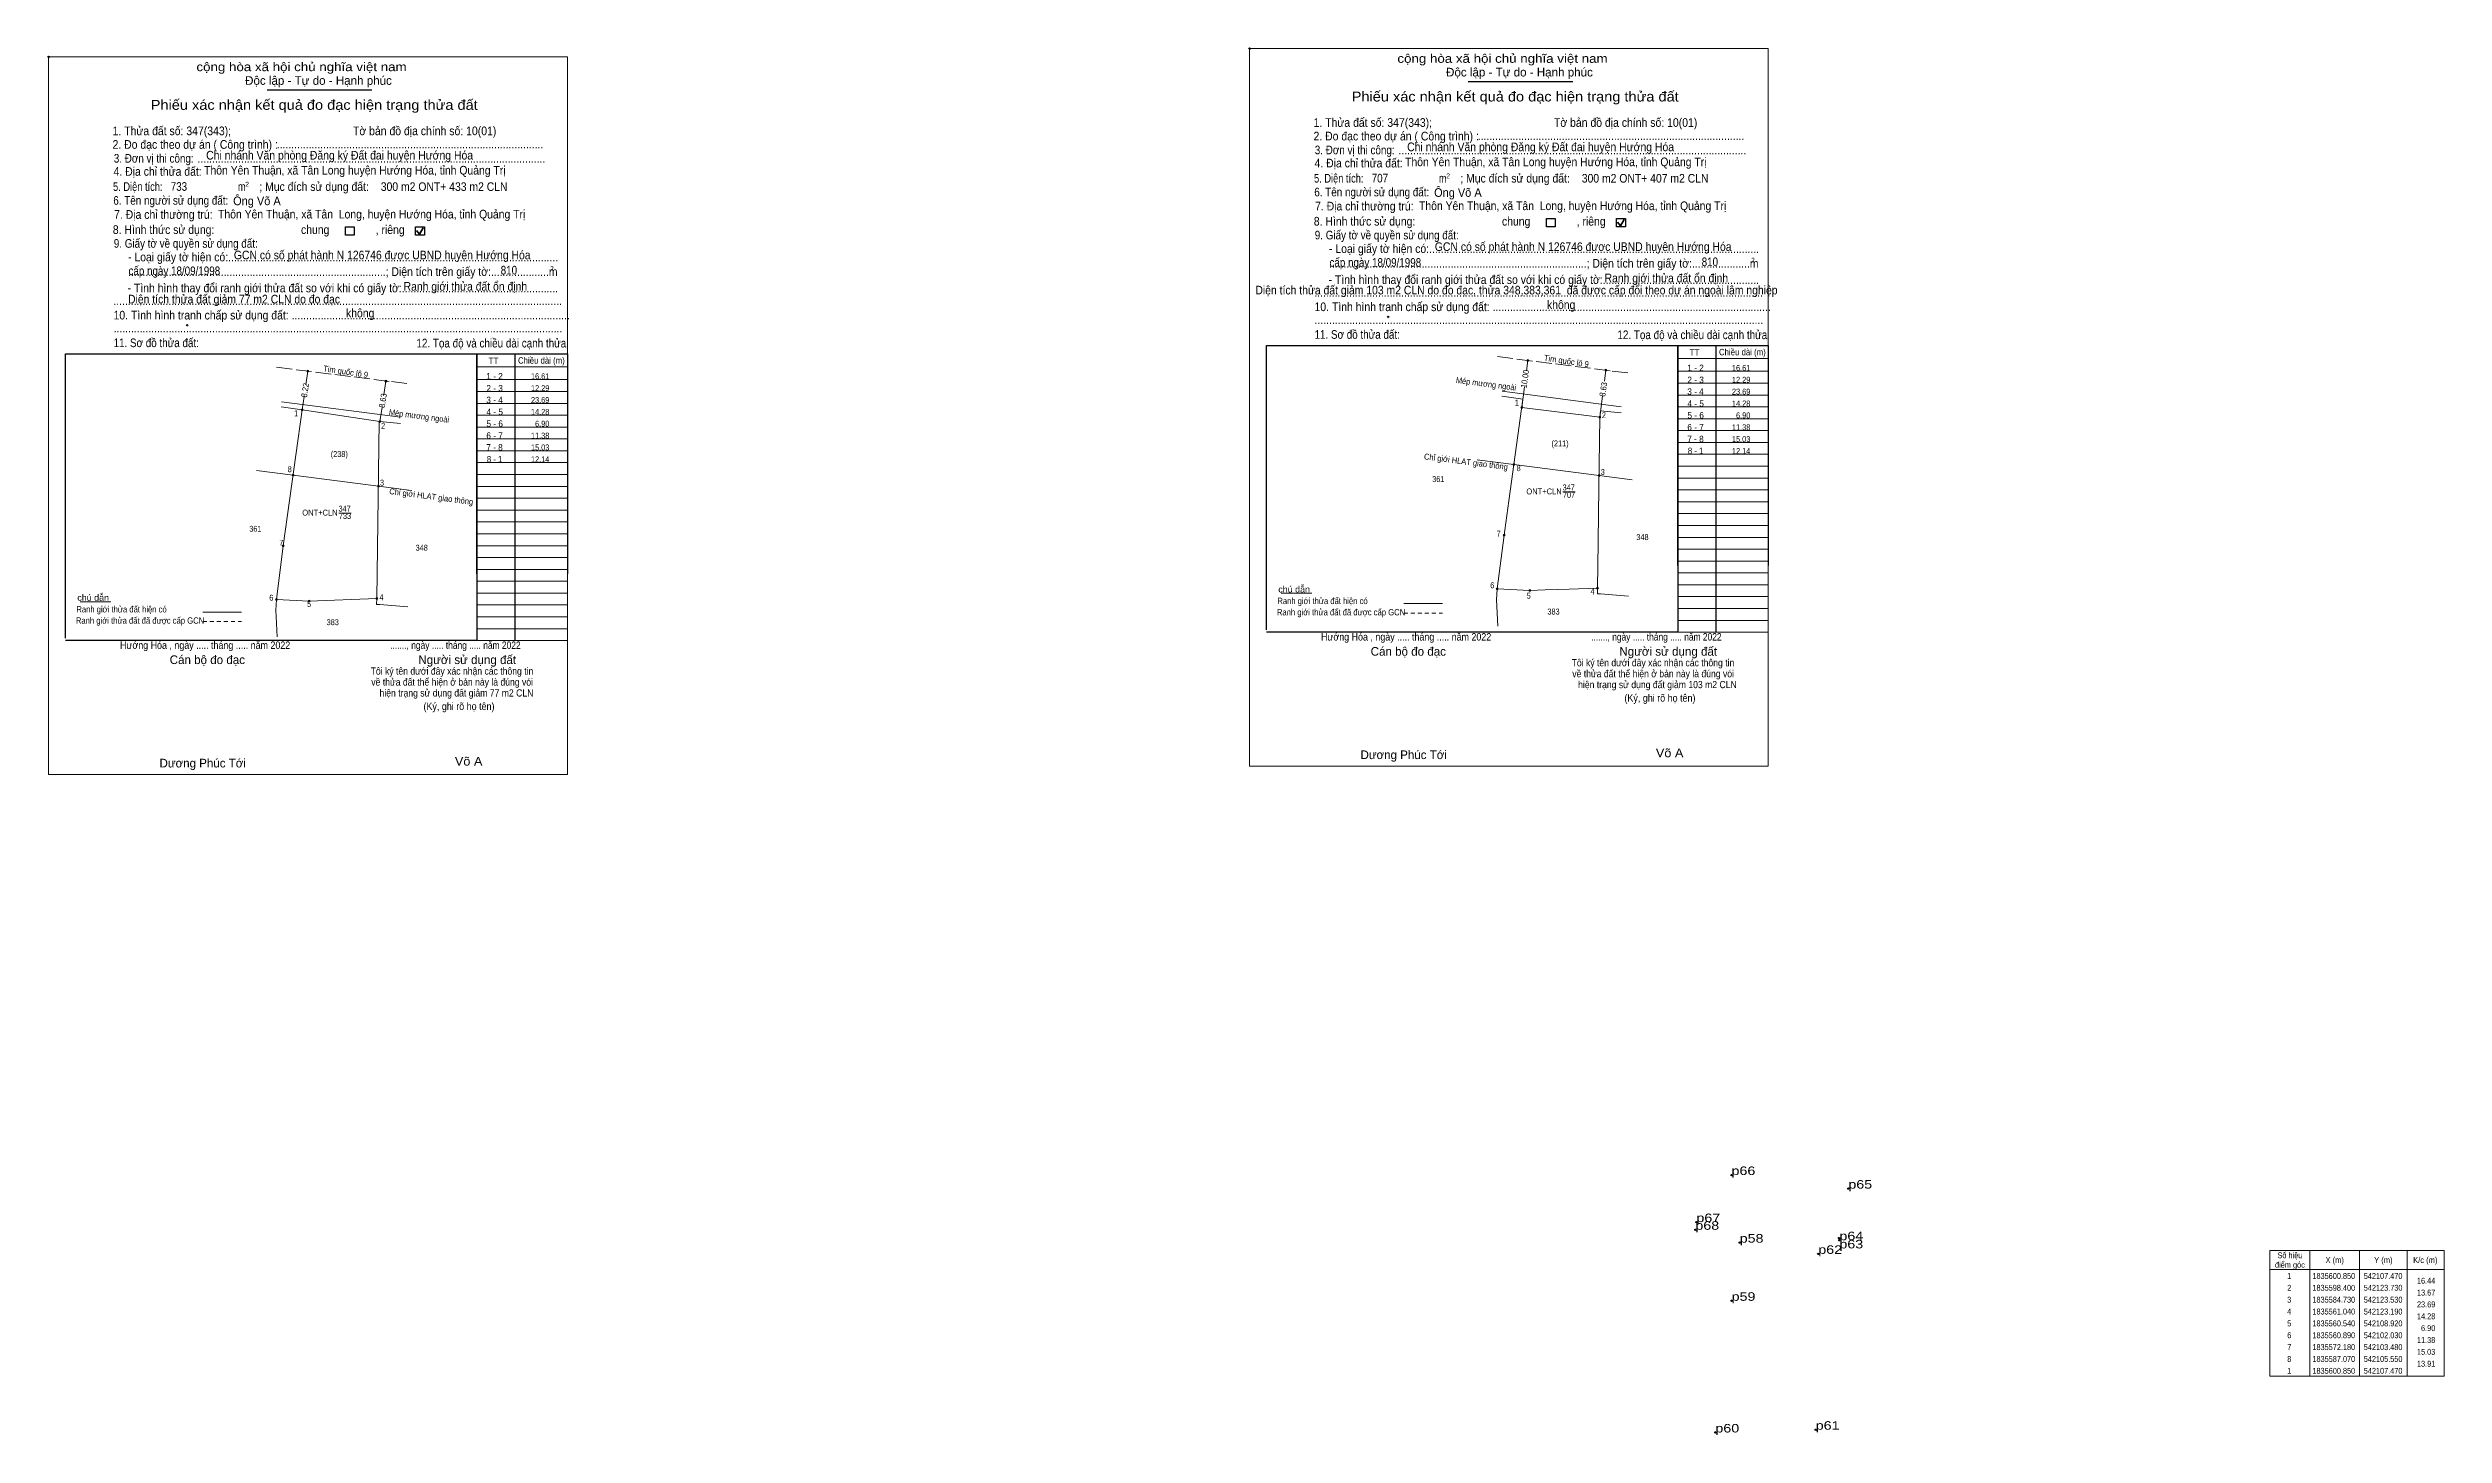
# Model space of a CAD drawing. Header units: metres. Extents: x 541751 to 542256, y 1835560 to 1835852.
import ezdxf
from ezdxf.enums import TextEntityAlignment as Align

# ---------------------------------------------------------------- set-up
doc = ezdxf.new("R2010")
doc.units = ezdxf.units.M
doc.header["$LTSCALE"] = 0.55
doc.header["$PDMODE"] = 32
doc.header["$PDSIZE"] = 0.275
doc.linetypes.add('LONG_DASHED', pattern=[7.5, 6, -1.5])
doc.linetypes.add('SHORT_DASHED', pattern=[2.7, 1.5, -1.2])
for name, color, linetype in [('1', 7, 'Continuous'), ('12', 7, 'Continuous'), ('7', 7, 'Continuous')]:
    doc.layers.add(name, color=color, linetype=linetype)
for name, color, linetype, lineweight in [('10', 7, 'Continuous', 13), ('17', 7, 'Continuous', 13), ('2', 7, 'Continuous', 25), ('23', 7, 'Continuous', 13), ('30', 7, 'Continuous', 13), ('36', 7, 'Continuous', 13), ('6', 7, 'Continuous', 13), ('63', 7, 'Continuous', 13)]:
    doc.layers.add(name, color=color, linetype=linetype, lineweight=lineweight)

msp = doc.modelspace()

# ---------------------------------------------------------------- hatches: boundary and pattern name
at = {"layer": '63'}
for points in [[(541805.55, 1835784.16, 1), (541805.15, 1835784.16, 1)], [(542062.67, 1835786.43, 1), (542062.27, 1835786.43, 1)], [(542079.16, 1835784.37, 1), (542078.76, 1835784.37, 1)], [(541822, 1835782.09, 1), (541821.6, 1835782.09, 1)], [(541804.33, 1835776.03, 1), (541803.93, 1835776.03, 1)], [(542061.43, 1835776.51, 1), (542061.03, 1835776.51, 1)], [(542077.91, 1835774.44, 1), (542077.51, 1835774.44, 1)], [(541820.71, 1835773.56, 1), (541820.31, 1835773.56, 1)], [(542059.75, 1835764.49, 1), (542059.35, 1835764.49, 1)], [(541802.41, 1835762.25, 1), (541802.01, 1835762.25, 1)], [(541820.39, 1835759.91, 1), (541819.99, 1835759.91, 1)], [(542077.73, 1835762.15, 1), (542077.33, 1835762.15, 1)], [(542057.68, 1835749.6, 1), (542057.28, 1835749.6, 1)], [(541800.34, 1835747.36, 1), (541799.94, 1835747.36, 1)], [(542056.23, 1835738.31, 1), (542055.83, 1835738.31, 1)], [(542077.39, 1835738.46, 1), (542076.99, 1835738.46, 1)], [(541798.89, 1835736.07, 1), (541798.49, 1835736.07, 1)], [(541805.78, 1835735.72, 1), (541805.38, 1835735.72, 1)], [(541820.05, 1835736.22, 1), (541819.65, 1835736.22, 1)], [(542063.12, 1835737.96, 1), (542062.72, 1835737.96, 1)]]:
    msp.add_hatch(color=256, dxfattribs=at).paths.add_polyline_path(points)

# ---------------------------------------------------------------- linework, layer by layer
at = {"layer": '10'}
for p, q in [((541798.69, 1835736.07), (541805.58, 1835735.72)), ((542056.03, 1835738.31), (542062.92, 1835737.96))]:
    msp.add_line(p, q, dxfattribs=at)
for points in [[(541798.69, 1835736.07), (541800.14, 1835747.36), (541804.13, 1835776.03)], [(542056.03, 1835738.31), (542057.48, 1835749.6), (542057.63, 1835750.67), (542058.49, 1835756.82), (542061.47, 1835778.27)]]:
    msp.add_lwpolyline(points, dxfattribs=at)
at = {"layer": '17'}
for p, q in [((541757.33, 1835735.58), (541763.78, 1835735.58)), ((542010.5, 1835737.34), (542016.95, 1835737.34))]:
    msp.add_line(p, q, dxfattribs=at)
at = {"layer": '2'}
for p, q in [((542049.9, 1835845.22), (542072.01, 1835845.22)), ((541796.73, 1835843.46), (541818.84, 1835843.46)), ((542007.4, 1835789.56), (542094.15, 1835789.56)), ((542007.4, 1835729.63), (542007.4, 1835789.56)), ((542094.15, 1835789.56), (542094.15, 1835729.14)), ((541754.23, 1835787.8), (541840.98, 1835787.8)), ((541754.23, 1835727.87), (541754.23, 1835787.8)), ((541840.98, 1835787.8), (541840.98, 1835727.38)), ((542094.15, 1835729.14), (542007.4, 1835729.14)), ((541840.98, 1835727.38), (541754.23, 1835727.38))]:
    msp.add_line(p, q, dxfattribs=at)
at = {"layer": '2', "lineweight": 35}
for p, q in [((541828.85, 1835813.01), (541829.61, 1835814.37)), ((542081.4, 1835815.58), (542082.02, 1835814.77)), ((542082.02, 1835814.77), (542082.78, 1835816.13)), ((541828.23, 1835813.82), (541828.85, 1835813.01))]:
    msp.add_line(p, q, dxfattribs=at)
at = {"layer": '2', "lineweight": 13}
msp.add_line((542061.23, 1835776.51), (542077.71, 1835774.44), dxfattribs=at)
for points in [[(541750.67, 1835850.4), (541860.03, 1835850.4), (541860.03, 1835699.15), (541750.67, 1835699.15)], [(542003.84, 1835852.16), (542113.2, 1835852.16), (542113.2, 1835700.91), (542003.84, 1835700.91)]]:
    msp.add_lwpolyline(points, close=True, dxfattribs=at)
at = {"layer": '2'}
for points in [[(541813.24, 1835814.6), (541815.12, 1835814.6), (541815.12, 1835812.85), (541813.24, 1835812.85)], [(541828.02, 1835814.6), (541829.9, 1835814.6), (541829.9, 1835812.85), (541828.02, 1835812.85)], [(542066.41, 1835816.36), (542068.29, 1835816.36), (542068.29, 1835814.61), (542066.41, 1835814.61)], [(542081.19, 1835816.36), (542083.07, 1835816.36), (542083.07, 1835814.61), (542081.19, 1835814.61)]]:
    msp.add_lwpolyline(points, close=True, dxfattribs=at)
at = {"layer": '2', "linetype": 'LONG_DASHED', "lineweight": 13}
for points in [[(541798.75, 1835784.99), (541822.94, 1835781.96), (541826.81, 1835781.51)], [(542056.09, 1835787.23), (542080.28, 1835784.2), (542084.15, 1835783.75)]]:
    msp.add_lwpolyline(points, dxfattribs=at)
at = {"layer": '2'}
for p in [(541750.67, 1835850.4), (542003.84, 1835852.16), (542033.06, 1835795.6), (541779.89, 1835793.84)]:
    msp.add_point(p, dxfattribs=at)
at = {"layer": '23'}
for p, q in [((542057.04, 1835778.92), (542061.47, 1835778.27)), ((541799.7, 1835776.68), (541804.13, 1835776.03)), ((541804.13, 1835776.03), (541820.51, 1835773.56)), ((542082.21, 1835775.37), (542077.85, 1835775.8)), ((541824.87, 1835773.13), (541820.51, 1835773.56))]:
    msp.add_line(p, q, dxfattribs=at)
at = {"layer": '30', "lineweight": 25}
for p, q in [((542094.15, 1835743.18), (542094.15, 1835789.56)), ((542102.11, 1835789.56), (542102.11, 1835729.14)), ((541840.98, 1835741.42), (541840.98, 1835787.8)), ((541848.94, 1835787.8), (541848.94, 1835727.38))]:
    msp.add_line(p, q, dxfattribs=at)
at = {"layer": '30'}
for p, q in [((541840.98, 1835785.07), (541860.03, 1835785.07)), ((542094.15, 1835786.83), (542113.2, 1835786.83)), ((542094.15, 1835784.18), (542113.2, 1835784.18)), ((541840.93, 1835779.87), (541859.98, 1835779.87)), ((541840.98, 1835782.42), (541860.03, 1835782.42)), ((542094.1, 1835781.63), (542113.15, 1835781.63)), ((542094.15, 1835779.14), (542113.2, 1835779.14)), ((541840.98, 1835777.38), (541860.03, 1835777.38)), ((541840.98, 1835774.88), (541860.03, 1835774.88)), ((542094.15, 1835776.64), (542113.2, 1835776.64)), ((542094.15, 1835774.14), (542113.2, 1835774.14)), ((541840.98, 1835772.38), (541860.03, 1835772.38)), ((541840.98, 1835769.88), (541860.03, 1835769.88)), ((542094.15, 1835771.64), (542113.2, 1835771.64)), ((542094.15, 1835769.14), (542113.2, 1835769.14)), ((541840.98, 1835767.38), (541860.03, 1835767.38)), ((541840.98, 1835764.88), (541860.03, 1835764.88)), ((542094.15, 1835766.64), (542113.2, 1835766.64)), ((542094.15, 1835764.14), (542113.2, 1835764.14)), ((541840.98, 1835762.38), (541860.03, 1835762.38)), ((541840.98, 1835759.88), (541860.03, 1835759.88)), ((542094.15, 1835761.64), (542113.2, 1835761.64)), ((542094.15, 1835759.14), (542113.2, 1835759.14)), ((541840.98, 1835757.38), (541860.03, 1835757.38)), ((541840.98, 1835754.88), (541860.03, 1835754.88)), ((542094.15, 1835756.64), (542113.2, 1835756.64)), ((542094.15, 1835754.14), (542113.2, 1835754.14)), ((541840.98, 1835752.38), (541860.03, 1835752.38)), ((541840.98, 1835749.88), (541860.03, 1835749.88)), ((542094.15, 1835751.64), (542113.2, 1835751.64)), ((542094.15, 1835749.14), (542113.2, 1835749.14)), ((541840.98, 1835747.38), (541860.03, 1835747.38)), ((541840.98, 1835744.88), (541860.03, 1835744.88)), ((542094.15, 1835746.64), (542113.2, 1835746.64)), ((542094.15, 1835744.14), (542113.2, 1835744.14)), ((541840.98, 1835742.38), (541860.03, 1835742.38)), ((541840.98, 1835739.88), (541860.03, 1835739.88)), ((542094.15, 1835741.64), (542113.2, 1835741.64)), ((542094.15, 1835739.14), (542113.2, 1835739.14)), ((542094.15, 1835739.13), (542113.2, 1835739.13)), ((541840.98, 1835737.38), (541860.03, 1835737.38)), ((541840.98, 1835737.37), (541860.03, 1835737.37)), ((541840.98, 1835734.88), (541860.03, 1835734.88)), ((542094.15, 1835736.64), (542113.2, 1835736.64)), ((542094.15, 1835734.14), (542113.2, 1835734.14)), ((541840.98, 1835732.38), (541860.03, 1835732.38)), ((541840.98, 1835729.88), (541860.03, 1835729.88)), ((542094.15, 1835731.64), (542113.2, 1835731.64)), ((542094.15, 1835729.14), (542113.2, 1835729.14)), ((541840.98, 1835727.38), (541860.03, 1835727.38))]:
    msp.add_line(p, q, dxfattribs=at)
at = {"layer": '30', "lineweight": 25}
for points in [[(542094.15, 1835789.56), (542113.2, 1835789.56), (542113.2, 1835743.18)], [(541840.98, 1835787.8), (541860.03, 1835787.8), (541860.03, 1835741.42)]]:
    msp.add_lwpolyline(points, dxfattribs=at)
at = {"layer": '36'}
for p, q in [((542062.47, 1835786.43), (542062.2, 1835784.27)), ((542078.96, 1835784.37), (542078.66, 1835782.03)), ((542057.1, 1835779.93), (542082.18, 1835776.68)), ((542061.78, 1835780.88), (542061.23, 1835776.51)), ((542078.27, 1835778.91), (542077.71, 1835774.44)), ((541799.76, 1835777.69), (541824.84, 1835774.44)), ((542077.42, 1835754.32), (542077.71, 1835774.44)), ((542077.85, 1835775.8), (542077.71, 1835774.44)), ((542071.19, 1835738.25), (542077.19, 1835738.46)), ((542077.17, 1835737.23), (542077.19, 1835738.46)), ((541819.83, 1835734.99), (541819.85, 1835736.22))]:
    msp.add_line(p, q, dxfattribs=at)
for points in [[(541805.58, 1835735.72), (541819.85, 1835736.22), (541820.39, 1835773.58)], [(542051.81, 1835765.48), (542059.55, 1835764.49), (542077.53, 1835762.15), (542084.52, 1835761.25)], [(541794.47, 1835763.24), (541802.21, 1835762.25), (541820.19, 1835759.91), (541827.18, 1835759.01)], [(542077.19, 1835738.46), (542077.34, 1835748.07), (542077.42, 1835754.32)], [(541798.69, 1835736.07), (541798.55, 1835733.76), (541798.85, 1835728.17)], [(541819.83, 1835734.99), (541820.49, 1835734.96), (541826.4, 1835734.52)], [(542056.03, 1835738.31), (542055.89, 1835736), (542056.19, 1835730.41)], [(542062.92, 1835737.96), (542066.19, 1835738.08), (542071.19, 1835738.25)], [(542077.17, 1835737.23), (542077.83, 1835737.2), (542083.74, 1835736.76)]]:
    msp.add_lwpolyline(points, dxfattribs=at)
at = {"layer": '6'}
for p, q in [((541783.19, 1835733.4), (541791.33, 1835733.4)), ((542036.36, 1835735.16), (542044.5, 1835735.16))]:
    msp.add_line(p, q, dxfattribs=at)
at = {"layer": '6', "linetype": 'SHORT_DASHED'}
for p, q in [((541783.19, 1835731.41), (541791.33, 1835731.41)), ((542036.36, 1835733.17), (542044.5, 1835733.17))]:
    msp.add_line(p, q, dxfattribs=at)
at = {"layer": '63'}
for p, q in [((541805.35, 1835784.16), (541804.92, 1835781.31)), ((541821.8, 1835782.09), (541821.36, 1835779.15)), ((541804.55, 1835778.81), (541804.13, 1835776.03)), ((541820.97, 1835776.6), (541820.51, 1835773.56)), ((542069.87, 1835758.73), (542072.51, 1835758.73)), ((541811.83, 1835754.27), (541814.47, 1835754.27)), ((542227.35, 1835598.8), (542227.35, 1835572.3)), ((542237.85, 1835598.8), (542237.85, 1835572.3)), ((542247.85, 1835598.8), (542247.85, 1835572.3)), ((542218.95, 1835594.8), (542255.65, 1835594.8))]:
    msp.add_line(p, q, dxfattribs=at)
msp.add_lwpolyline([(542218.95, 1835598.8), (542255.65, 1835598.8), (542255.65, 1835572.3), (542218.95, 1835572.3)], close=True, dxfattribs=at)
for centre in [(541805.35, 1835784.16), (542062.47, 1835786.43), (542078.96, 1835784.37), (541821.8, 1835782.09), (541804.13, 1835776.03), (542061.23, 1835776.51), (542077.71, 1835774.44), (541820.51, 1835773.56), (542059.55, 1835764.49), (541802.21, 1835762.25), (541820.19, 1835759.91), (542077.53, 1835762.15), (542057.48, 1835749.6), (541800.14, 1835747.36), (542056.03, 1835738.31), (542077.19, 1835738.46), (541798.69, 1835736.07), (541805.58, 1835735.72), (541819.85, 1835736.22), (542062.92, 1835737.96)]:
    msp.add_circle(centre, 0.2, dxfattribs=at)
at = {"layer": '7'}
for p in [(542105.44, 1835614.73), (542130.07, 1835611.87), (542097.82, 1835603.19), (542098.04, 1835604.8), (542107.16, 1835600.48), (542123.73, 1835598.11), (542128.11, 1835601.45), (542128.19, 1835600.98), (542105.46, 1835588.22), (542102.04, 1835560.47), (542123.19, 1835561.04)]:
    msp.add_point(p, dxfattribs=at)

# ---------------------------------------------------------------- texts
at = {"layer": '1'}
for s, width, p in [('(211)', 0.9, (542069.295, 1835768.31)), ('(238)', 0.9, (541811.955, 1835766.07)), ('361', 0.8, (542043.62, 1835760.79)), ('ONT+CLN', 0.95, (542065.92, 1835758.19)), ('347', 0.85, (542071.115, 1835759.03)), ('707', 0.85, (542071.185, 1835757.47)), ('ONT+CLN', 0.95, (541807.88, 1835753.73)), ('347', 0.85, (541813.075, 1835754.57)), ('733', 0.85, (541813.155, 1835753.01)), ('361', 0.8, (541794.26, 1835750.31)), ('348', 0.85, (542086.665, 1835748.56)), ('348', 0.85, (541829.325, 1835746.32)), ('383', 0.85, (542067.915, 1835732.87)), ('383', 0.85, (541810.575, 1835730.63))]:
    msp.add_text(s, height=1.25, dxfattribs=dict(at, width=width)).set_placement(p, align=Align.CENTER)
at = {"layer": '10'}
for s, height, width, p in [('1 - 2', 1.364, 0.95, (542097.86, 1835784.18)), ('2 - 3', 1.364, 0.95, (541844.7, 1835779.89)), ('1 - 2', 1.364, 0.95, (541844.69, 1835782.42)), ('3 - 4', 1.364, 0.95, (542097.85, 1835779.18)), ('2 - 3', 1.364, 0.95, (542097.87, 1835781.65)), ('3 - 4', 1.364, 0.95, (541844.68, 1835777.42)), ('4 - 5', 1.364, 0.95, (541844.715, 1835774.9)), ('5 - 6', 1.364, 0.95, (541844.715, 1835772.42)), ('4 - 5', 1.364, 0.95, (542097.885, 1835776.66)), ('5 - 6', 1.364, 0.95, (542097.885, 1835774.18)), ('7 - 8', 1.364, 0.95, (541844.675, 1835767.42)), ('6 - 7', 1.364, 0.95, (541844.685, 1835769.91)), ('7 - 8', 1.364, 0.95, (542097.845, 1835769.18)), ('6 - 7', 1.364, 0.95, (542097.855, 1835771.67)), ('8 - 1', 1.36, 0.9, (541844.7, 1835764.94)), ('8 - 1', 1.36, 0.9, (542097.87, 1835766.7))]:
    msp.add_text(s, height=height, dxfattribs=dict(at, width=width)).set_placement(p, align=Align.CENTER)
at = {"layer": '12', "width": 1.25}
for s, p in [('p66', (542105.44, 1835614.73)), ('p65', (542130.07, 1835611.86)), ('p68', (542097.82, 1835603.19)), ('p67', (542098.04, 1835604.8)), ('p58', (542107.16, 1835600.48)), ('p64', (542128.19, 1835600.98)), ('p62', (542123.73, 1835598.11)), ('p63', (542128.18, 1835599.26)), ('p59', (542105.46, 1835588.22)), ('p60', (542102.04, 1835560.46)), ('p61', (542123.19, 1835561.04))]:
    msp.add_text(s, height=1.8, dxfattribs=at).set_placement(p)
at = {"layer": '2'}
for s, height, width, p in [('cộng hòa xã hội chủ nghĩa việt nam', 1.825, 1.15, (542035.01, 1835849.16)), ('cộng hòa xã hội chủ nghĩa việt nam', 1.825, 1.15, (541781.84, 1835847.4)), ('1. Thửa đất số: 347(343);                                          Tờ bản đồ địa chính số: 10(01)', 1.83, 0.9, (541764.16, 1835833.9)), ('2. Đo đạc theo dự án ( Công trình) : ', 1.827, 0.9, (542017.33, 1835832.8)), ('1. Thửa đất số: 347(343);                                          Tờ bản đồ địa chính số: 10(01)', 1.83, 0.9, (542017.33, 1835835.66)), ('2. Đo đạc theo dự án ( Công trình) : ', 1.827, 0.9, (541764.16, 1835831.04)), ('3. Đơn vị thi công:', 1.827, 0.85, (541764.42, 1835828.12)), ('Chi nhánh Văn phòng Đăng ký Đất đai huyện Hướng Hóa', 1.825, 0.9, (541783.89, 1835828.77)), ('............................................................................................', 1.827, 0.9, (541798.76, 1835831.1)), ('3. Đơn vị thi công:', 1.827, 0.85, (542017.59, 1835829.88)), ('........................................................................................................................', 1.827, 0.9, (542035.24, 1835829.88)), ('Thôn Yên Thuận, xã Tân Long huyện Hướng Hóa, tỉnh Quảng Trị', 1.82, 0.9, (542036.63, 1835827.37)), ('Chi nhánh Văn phòng Đăng ký Đất đai huyện Hướng Hóa', 1.825, 0.9, (542037.06, 1835830.53)), ('............................................................................................', 1.827, 0.9, (542051.93, 1835832.86)), ('4. Địa chỉ thửa đất:', 1.827, 0.9, (541764.37, 1835825.35)), ('........................................................................................................................', 1.827, 0.9, (541782.07, 1835828.12)), ('Thôn Yên Thuận, xã Tân Long huyện Hướng Hóa, tỉnh Quảng Trị', 1.82, 0.9, (541783.46, 1835825.61)), ('5. Diện tích:', 1.827, 0.8, (542017.43, 1835823.92)), ('4. Địa chỉ thửa đất:', 1.827, 0.9, (542017.54, 1835827.11)), ('707', 1.82, 0.85, (542029.59, 1835823.94)), ('m', 1.825, 0.8, (542043.75, 1835823.92)), ('2', 1.043, 0.8, (542045.31, 1835824.79)), ('; Mục đích sử dụng đất:', 1.825, 0.9, (542048.27, 1835823.92)), ('300 m2 ONT+ 407 m2 CLN', 1.82, 0.9, (542073.87, 1835823.91)), ('5. Diện tích:', 1.827, 0.8, (541764.26, 1835822.16)), ('6. Tên người sử dụng đất:', 1.827, 0.85, (541764.32, 1835819.25)), ('733', 1.82, 0.85, (541776.42, 1835822.18)), ('Ông Võ A', 1.82, 0.95, (541789.58, 1835819.15)), ('m', 1.825, 0.8, (541790.58, 1835822.16)), ('2', 1.043, 0.8, (541792.14, 1835823.03)), ('; Mục đích sử dụng đất:', 1.825, 0.9, (541795.1, 1835822.16)), ('300 m2 ONT+ 433 m2 CLN', 1.82, 0.9, (541820.7, 1835822.15)), ('6. Tên người sử dụng đất:', 1.827, 0.85, (542017.49, 1835821.01)), ('7. Địa chỉ thường trú:', 1.827, 0.9, (542017.65, 1835818.04)), ('Thôn Yên Thuận, xã Tân  Long, huyện Hướng Hóa, tỉnh Quảng Trị', 1.82, 0.9, (542039.57, 1835818.11)), ('Ông Võ A', 1.82, 0.95, (542042.75, 1835820.91)), ('8. Hình thức sử dụng:', 1.827, 0.9, (541764.22, 1835813.09)), ('7. Địa chỉ thường trú:', 1.827, 0.9, (541764.48, 1835816.28)), ('Thôn Yên Thuận, xã Tân  Long, huyện Hướng Hóa, tỉnh Quảng Trị', 1.82, 0.9, (541786.4, 1835816.35)), ('chung                , riêng', 1.825, 0.9, (541803.88, 1835813.09)), ('8. Hình thức sử dụng:', 1.827, 0.9, (542017.39, 1835814.85)), ('chung                , riêng', 1.825, 0.9, (542057.05, 1835814.85)), ('9. Giấy tờ về quyền sử dụng đất:', 1.827, 0.85, (541764.42, 1835810.18)), ('     - Loại giấy tờ hiện có:..................................................................................................................', 1.825, 0.9, (541764.37, 1835807.32)), ('GCN có số phát hành N 126746 được UBND huyện Hướng Hóa ', 1.82, 0.9, (541789.73, 1835807.74)), ('9. Giấy tờ về quyền sử dụng đất:', 1.827, 0.85, (542017.59, 1835811.94)), ('     - Loại giấy tờ hiện có:..................................................................................................................', 1.825, 0.9, (542017.54, 1835809.08)), ('GCN có số phát hành N 126746 được UBND huyện Hướng Hóa ', 1.82, 0.9, (542042.9, 1835809.5)), ('cấp ngày 18/09/1998', 1.82, 0.85, (541767.52, 1835804.41)), ('     .........................................................................................; Diện tích trên giấy tờ:....................m', 1.825, 0.9, (541764.37, 1835804.23)), ('810', 1.82, 0.85, (541845.98, 1835804.55)), ('2', 1.043, 0.8, (541856.4, 1835805.26)), ('     - Tình hình thay đổi ranh giới thửa đất so với khi có giấy tờ:......................................................', 1.825, 0.9, (542017.44, 1835802.55)), ('cấp ngày 18/09/1998', 1.82, 0.85, (542020.69, 1835806.17)), ('     .........................................................................................; Diện tích trên giấy tờ:....................m', 1.825, 0.9, (542017.54, 1835805.99)), ('Ranh giới thửa đất ổn định', 1.82, 0.9, (542078.68, 1835802.89)), ('810', 1.82, 0.85, (542099.15, 1835806.31)), ('2', 1.043, 0.8, (542109.57, 1835807.02)), ('     - Tình hình thay đổi ranh giới thửa đất so với khi có giấy tờ:......................................................', 1.825, 0.9, (541764.27, 1835800.79)), ('Diện tích thửa đất giảm 77 m2 CLN do đo đạc', 1.82, 0.9, (541767.42, 1835798.44)), ('Ranh giới thửa đất ổn định', 1.82, 0.9, (541825.51, 1835801.13)), ('Diện tích thửa đất giảm 103 m2 CLN do đo đạc, thửa 348,383,361  đã được cấp đổi theo dự án ngoài lâm nghiệp', 1.82, 0.9, (542005.07, 1835800.34)), ('...........................................................................................................................................................', 1.825, 0.9, (542017.49, 1835799.9)), ('không', 1.825, 0.9, (542066.54, 1835797.26)), ('...........................................................................................................................................................', 1.825, 0.9, (541764.32, 1835798.14)), ('10. Tình hình tranh chấp sử dụng đất: ................................................................................................', 1.827, 0.9, (541764.37, 1835795.06)), ('không', 1.825, 0.9, (541813.37, 1835795.5)), ('10. Tình hình tranh chấp sử dụng đất: ................................................................................................', 1.827, 0.9, (542017.54, 1835796.82)), ('...........................................................................................................................................................', 1.825, 0.9, (542017.54, 1835794.12)), ('11. Sơ đồ thửa đất:', 1.827, 0.85, (541764.37, 1835789.23)), ('...........................................................................................................................................................', 1.825, 0.9, (541764.37, 1835792.36)), ('12. Tọa độ và chiều dài cạnh thửa', 1.83, 0.85, (541828.22, 1835789.16)), ('11. Sơ đồ thửa đất:', 1.827, 0.85, (542017.54, 1835790.99)), ('12. Tọa độ và chiều dài cạnh thửa', 1.83, 0.85, (542081.39, 1835790.92)), ('Hướng Hóa , ngày ..... tháng ..... năm 2022', 1.56, 0.9, (542018.9, 1835727.39)), ('......., ngày ..... tháng ..... năm 2022', 1.56, 0.85, (542075.85, 1835727.39)), ('Hướng Hóa , ngày ..... tháng ..... năm 2022', 1.56, 0.9, (541765.73, 1835725.63)), ('......., ngày ..... tháng ..... năm 2022', 1.56, 0.85, (541822.68, 1835725.63)), ('(Ký, ghi rõ họ tên)', 1.565, 0.9, (541829.7, 1835712.74)), ('(Ký, ghi rõ họ tên)', 1.565, 0.9, (542082.87, 1835714.5)), ('Võ A', 1.82, 1.1, (542089.49, 1835702.79)), ('Võ A', 1.82, 1.1, (541836.32, 1835701.03))]:
    msp.add_text(s, height=height, dxfattribs=dict(at, width=width)).set_placement(p)
for s, height, p in [('Độc lập - Tự do - Hạnh phúc', 1.825, (541792.1, 1835844.52)), ('Độc lập - Tự do - Hạnh phúc', 1.825, (542045.27, 1835846.28)), ('Cán bộ đo đạc', 1.825, (541776.2, 1835722.43)), ('Người sử dụng đất', 1.825, (541828.62, 1835722.43)), ('Cán bộ đo đạc', 1.825, (542029.37, 1835724.19)), ('Người sử dụng đất', 1.825, (542081.79, 1835724.19)), ('Dương Phúc Tới', 1.82, (542027.23, 1835702.4)), ('Dương Phúc Tới', 1.82, (541774.06, 1835700.64))]:
    msp.add_text(s, height=height, dxfattribs=at).set_placement(p)
for s, height, width, p in [('Phiếu xác nhận kết quả đo đạc hiện trạng thửa đất', 2.086, 1.1, (541806.67, 1835839.25)), ('Phiếu xác nhận kết quả đo đạc hiện trạng thửa đất', 2.086, 1.1, (542059.84, 1835841.01)), ('Tôi ký tên dưới đây xác nhận các thông tin', 1.508, 0.9, (542088.88, 1835721.96)), ('Tôi ký tên dưới đây xác nhận các thông tin', 1.508, 0.9, (541835.71, 1835720.2)), ('về thửa đất thể hiện ở bản này là đúng vói', 1.508, 0.9, (541835.745, 1835717.89)), ('về thửa đất thể hiện ở bản này là đúng vói', 1.508, 0.9, (542088.915, 1835719.65)), ('hiện trạng sử dụng đất giảm 103 m2 CLN', 1.51, 0.9, (542089.82, 1835717.35)), ('hiện trạng sử dụng đất giảm 77 m2 CLN', 1.51, 0.9, (541836.65, 1835715.59))]:
    msp.add_text(s, height=height, dxfattribs=dict(at, width=width)).set_placement(p, align=Align.CENTER)
for p in [(542033.046, 1835795.31), (541779.876, 1835793.55)]:
    msp.add_text('.', height=0.522, dxfattribs=at).set_placement(p, align=Align.CENTER)
at = {"layer": '30'}
for s, height, width, p in [('Chiều dài (m)', 1.364, 0.9, (542102.8, 1835787.5)), ('TT', 1.36, 0.95, (541843.42, 1835785.66)), ('Chiều dài (m)', 1.364, 0.9, (541849.63, 1835785.74)), ('TT', 1.36, 0.95, (542096.59, 1835787.42))]:
    msp.add_text(s, height=height, dxfattribs=dict(at, width=width)).set_placement(p)
at = {"layer": '6'}
for s, height, width, p in [('chú dẫn', 1.337, 1.05, (542009.9, 1835737.52)), ('Ranh giới thửa đất hiện có ', 1.337, 0.9, (541756.53, 1835733.31)), ('chú dẫn', 1.337, 1.05, (541756.73, 1835735.76)), ('Ranh giới thửa đất đã được cấp GCN', 1.34, 0.9, (542009.6, 1835732.69)), ('Ranh giới thửa đất hiện có ', 1.337, 0.9, (542009.7, 1835735.07)), ('Ranh giới thửa đất đã được cấp GCN', 1.34, 0.9, (541756.43, 1835730.93))]:
    msp.add_text(s, height=height, dxfattribs=dict(at, width=width)).set_placement(p)
at = {"layer": '63'}
for s, rotation, width, p in [('Tim quốc lộ 9', 351.431, 0.95, (541813.202, 1835783.447)), ('10.00', 81.4, 0.9, (542062.515, 1835782.447)), ('Tim quốc lộ 9', 351.431, 0.95, (542070.542, 1835785.687)), ('8.22', 81.466, 0.9, (541805.362, 1835780.057)), ('8.63', 81.4, 0.9, (541821.769, 1835777.867)), ('Mép mương ngoài', 352.663, 0.9, (542053.62, 1835780.869)), ('8.63', 81.4, 0.9, (542079.029, 1835780.246)), ('Mép mương ngoài', 352.663, 0.9, (541828.69, 1835774.109)), ('Chỉ giới HLAT giao thông', 352.663, 0.95, (542049.385, 1835764.467)), ('Chỉ giới HLAT giao thông', 352.663, 0.95, (541831.265, 1835757.127))]:
    msp.add_text(s, height=1.25, rotation=rotation, dxfattribs=dict(at, width=width)).set_placement(p, align=Align.CENTER)
for s, width, p in [('16.61', 0.85, (542109.4, 1835784.22)), ('16.61', 0.85, (541856.23, 1835782.46)), ('12.29', 0.85, (541856.23, 1835779.96)), ('23.69', 0.85, (542109.4, 1835779.22)), ('12.29', 0.85, (542109.4, 1835781.72)), (' 1', 0.75, (541803.28, 1835774.65)), ('23.69', 0.85, (541856.23, 1835777.46)), ('14.28', 0.85, (541856.23, 1835774.96)), (' 1', 0.75, (542060.62, 1835776.89)), (' 2', 0.85, (542078.96, 1835774.26)), ('14.28', 0.85, (542109.4, 1835776.72)), ('6.90', 0.85, (542109.4, 1835774.22)), (' 2', 0.85, (541821.62, 1835772.02)), ('11.38', 0.85, (541856.23, 1835769.96)), ('6.90', 0.85, (541856.23, 1835772.46)), ('11.38', 0.85, (542109.4, 1835771.72)), ('15.03', 0.85, (542109.4, 1835769.22)), (' 8', 0.8, (541801.93, 1835762.87)), ('15.03', 0.85, (541856.23, 1835767.46)), ('12.14', 0.85, (541856.23, 1835764.96)), (' 8', 0.8, (542060.99, 1835763.1)), ('12.14', 0.85, (542109.4, 1835766.72)), (' 3', 0.8, (541821.39, 1835760.04)), (' 3', 0.8, (542078.73, 1835762.28)), (' 7', 0.8, (541800.14, 1835747.36)), (' 7', 0.8, (542056.78, 1835749.31)), (' 6', 0.85, (542055.44, 1835738.41)), (' 6', 0.85, (541798.06, 1835735.79)), (' 5', 0.8, (541806.02, 1835734.44)), (' 4', 0.85, (541821.26, 1835735.85)), (' 5', 0.8, (542063.12, 1835736.22)), (' 4', 0.85, (542076.56, 1835737.09)), ('16.44', 0.85, (542253.8, 1835591.83)), ('23.69', 0.85, (542253.8, 1835586.83)), ('13.67', 0.85, (542253.8, 1835589.33)), ('14.28', 0.85, (542253.8, 1835584.33)), ('6.90', 0.85, (542253.8, 1835581.83)), ('11.38', 0.85, (542253.8, 1835579.33)), ('15.03', 0.85, (542253.8, 1835576.83)), ('13.91', 0.85, (542253.8, 1835574.33))]:
    msp.add_text(s, height=1.25, dxfattribs=dict(at, width=width)).set_placement(p, align=Align.RIGHT)
for s, width, p in [('Số hiệu', 0.85, (542223.15, 1835597.18)), ('X (m)', 0.95, (542232.6, 1835596.18)), ('Y (m)', 0.95, (542242.855, 1835596.18)), ('K/c (m)', 0.95, (542251.695, 1835596.18)), ('điểm góc', 0.9, (542223.15, 1835595.18)), (' 1', 0.75, (542222.8, 1835592.83)), ('1835600.850', 0.85, (542232.4, 1835592.83)), ('542107.470', 0.85, (542242.8, 1835592.83)), (' 3', 0.8, (542222.795, 1835587.83)), (' 2', 0.85, (542222.805, 1835590.33)), ('1835598.400', 0.85, (542232.4, 1835590.33)), ('1835584.730', 0.85, (542232.4, 1835587.83)), ('542123.730', 0.85, (542242.8, 1835590.33)), ('542123.530', 0.85, (542242.8, 1835587.83)), (' 4', 0.85, (542222.8, 1835585.33)), (' 5', 0.8, (542222.805, 1835582.83)), ('1835561.040', 0.85, (542232.4, 1835585.33)), ('1835560.540', 0.85, (542232.4, 1835582.83)), ('542123.190', 0.85, (542242.8, 1835585.33)), ('542108.920', 0.85, (542242.8, 1835582.83)), (' 6', 0.85, (542222.805, 1835580.33)), (' 7', 0.8, (542222.805, 1835577.83)), ('1835560.890', 0.85, (542232.4, 1835580.33)), ('1835572.180', 0.85, (542232.4, 1835577.83)), ('542102.030', 0.85, (542242.8, 1835580.33)), ('542103.480', 0.85, (542242.8, 1835577.83)), (' 8', 0.8, (542222.805, 1835575.33)), (' 1', 0.75, (542222.8, 1835572.83)), ('1835587.070', 0.85, (542232.4, 1835575.33)), ('1835600.850', 0.85, (542232.4, 1835572.83)), ('542105.550', 0.85, (542242.8, 1835575.33)), ('542107.470', 0.85, (542242.8, 1835572.83))]:
    msp.add_text(s, height=1.25, dxfattribs=dict(at, width=width)).set_placement(p, align=Align.CENTER)

doc.saveas('drawing.dxf')
